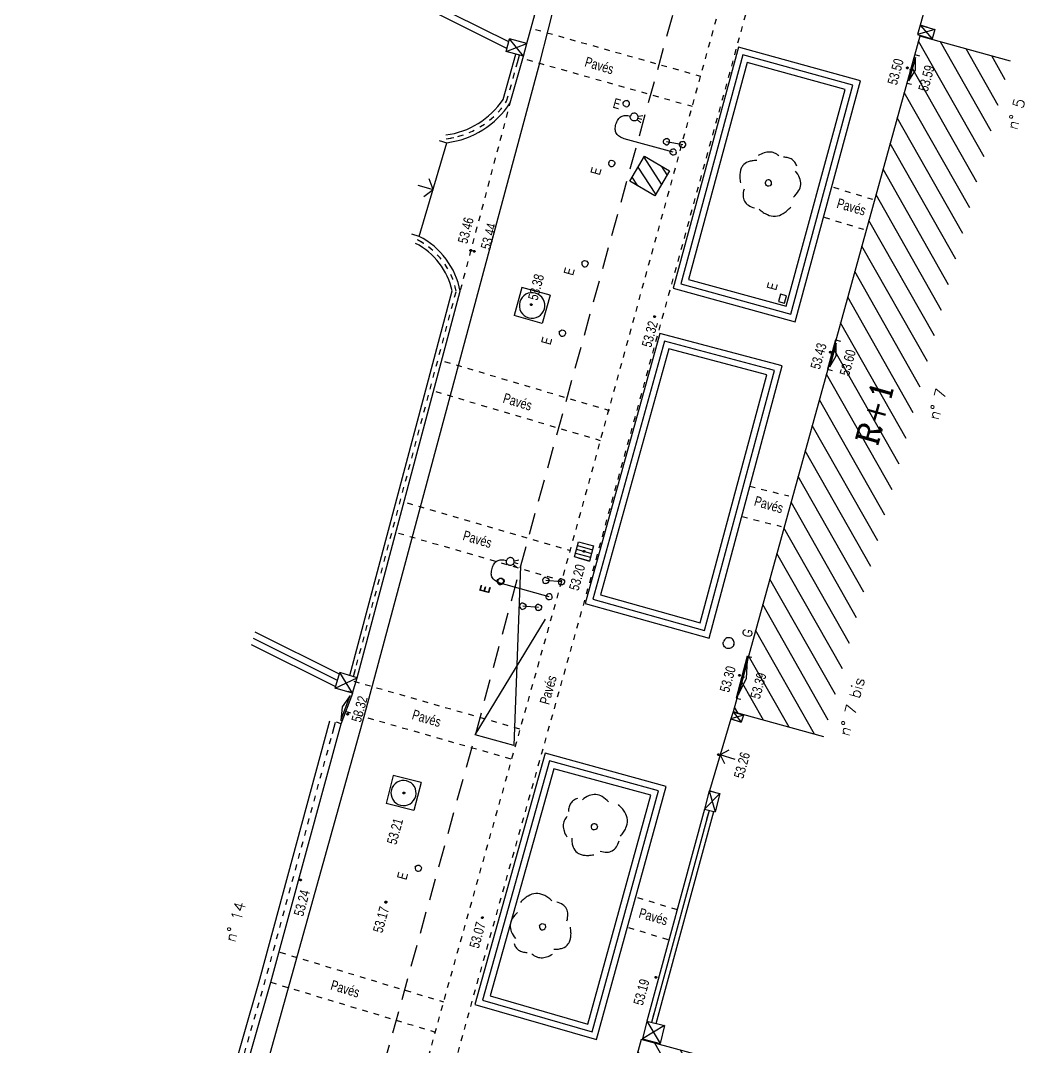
# Model space of a CAD drawing. Extents: x 661856 to 662117, y 6866905 to 6867165.
# Drawn here: x 661882.78 to 661914.82, y 6867030.13 to 6867062.92 of the extents above; entities that cross this region are included whole.
import ezdxf
from ezdxf.enums import TextEntityAlignment as Align

# ---------------------------------------------------------------- set-up
doc = ezdxf.new("R2010")
doc.units = 0
for name, pattern in [('JSI_MCL0', [1, 0.5, 0.5]), ('JSI_MCL3', [4.5, 3, -1.5]), ('JSI_TCO', [1, 0.5, 0.5]), ('JSI_TCO2', [1, 0.5, 0.5]), ('JSI_TIC', [0.2, 0.08, 0.01, -0.1, 0.01]), ('JSI_TIM2', [0.6, 0.3, 0.05, -0.2, 0.05])]:
    doc.linetypes.add(name, pattern=pattern)
doc.layers.get('0').update_dxf_attribs({"linetype": 'CONTINUOUS'})
for name, color, linetype in [('ALTI', 140, 'CONTINUOUS'), ('BATI', 6, 'CONTINUOUS'), ('HACHURE', 7, 'CONTINUOUS'), ('LIMITE', 7, 'CONTINUOUS'), ('MARQUAGE', 7, 'CONTINUOUS'), ('MOB', 6, 'CONTINUOUS'), ('OBJASS', 22, 'CONTINUOUS'), ('OBJEAU', 4, 'CONTINUOUS'), ('OBJEP', 220, 'CONTINUOUS'), ('OBJGAZ', 30, 'CONTINUOUS'), ('TEXTE', 7, 'CONTINUOUS'), ('VEGETATION', 3, 'CONTINUOUS'), ('VOIRIE', 7, 'CONTINUOUS')]:
    doc.layers.add(name, color=color, linetype=linetype)
doc.styles.add('5-2', font='romand.shx', dxfattribs={"height": 0.35})
doc.styles.add('7-2', font='romanc.shx', dxfattribs={"height": 0.7})
doc.styles.get("Standard").update_dxf_attribs({"font": 'ARIALUNI.ttf', "height": 2})
doc.linetypes.add('JSI_MUD', pattern='A,0.0001,[130,jsi_form.shx,S=0.5,R=0,X=0.875,Y=0],-0.75', length=0.7501)
doc.linetypes.add('JSI_MUG', pattern='A,0.0001,[130,jsi_form.shx,S=0.5,R=0,X=-0.125,Y=0],-0.75', length=0.7501)
doc.linetypes.add('JSI_MUR', pattern='A,1e-06,-0.5,[130,jsi_form.shx,S=0.7,R=315,X=0.05,Y=0],-0.5', length=1.000001)

# ---------------------------------------------------------------- blocks, each defined once
blk = doc.blocks.new('$B_200')
at = {"color": 0, "linetype": 'BYBLOCK', "flags": 128}
for points in [[(0, -0.5, -0.414214), (-0.5, 0, -0.414214), (0, 0.5)], [(0, -0.5, 0.414214), (0.5, 0, 0.414214), (0, 0.5)]]:
    blk.add_lwpolyline(points, format="xyb", dxfattribs=at)
blk = doc.blocks.new('$B_220')
at = {"color": 0, "linetype": 'BYBLOCK', "flags": 128}
for points in [[(-0.195, 0.351, 0.077685), (-0.303, 0.336, 0.115926), (-0.379, 0.292, 0.119307), (-0.426, 0.217, 0.082378), (-0.441, 0.113)], [(0.297, 0.272, 0.039633), (0.273, 0.344, 0.053426), (0.241, 0.401, 0.147584), (0.154, 0.47, 0.071882), (0.099, 0.483, 0.058066), (0.036, 0.48, 0.043501), (-0.035, 0.463, 0.032041), (-0.113, 0.431)], [(0.461, -0.046, 0.087593), (0.487, 0.033, 0.096392), (0.482, 0.113, 0.080457), (0.446, 0.192, 0.056881), (0.379, 0.272)], [(-0.441, 0.033, 0.03619), (-0.474, -0.044, 0.046233), (-0.492, -0.116, 0.121403), (-0.482, -0.245, 0.119181), (-0.41, -0.354, 0.044648), (-0.351, -0.401, 0.034835), (-0.277, -0.443)], [(0.379, -0.364, 0.076898), (0.431, -0.319, 0.090424), (0.461, -0.265, 0.083207), (0.472, -0.2, 0.062964), (0.461, -0.126)], [(-0.113, -0.443, 0.078382), (0.005, -0.498, 0.113914), (0.113, -0.503, 0.115194), (0.21, -0.458, 0.080222), (0.297, -0.364)]]:
    blk.add_lwpolyline(points, format="xyb", dxfattribs=at)
blk = doc.blocks.new('$B_130')
at = {"color": 0, "linetype": 'BYBLOCK', "flags": 128}
for points in [[(0, 0), (0, 0.812, -0.08), (0.012, 0.895, -0.117647), (0.047, 0.953, -0.117647), (0.105, 0.988, -0.08), (0.188, 1, -0.08), (0.27, 0.988, -0.117647), (0.328, 0.953, -0.117647), (0.363, 0.895, -0.08), (0.375, 0.812)], [(0.375, 0.688, -0.414214), (0.312, 0.75, -0.414214), (0.375, 0.812)], [(0.375, 0.688, 0.414214), (0.438, 0.75, 0.414214), (0.375, 0.812)]]:
    blk.add_lwpolyline(points, format="xyb", dxfattribs=at)
for points in [[(0.344, 0.688), (0.312, 0.625)], [(0.375, 0.688), (0.375, 0.625)], [(0.406, 0.688), (0.438, 0.625)]]:
    blk.add_lwpolyline(points, dxfattribs=at)
blk = doc.blocks.new('$B_020')
at = {"color": 0, "linetype": 'BYBLOCK', "flags": 128}
for points in [[(0, 0), (0, 1)], [(0, 1), (1, 1)], [(1, 0), (1, 1)], [(0, 0), (1, 0)]]:
    blk.add_lwpolyline(points, dxfattribs=at)
for points in [[(0.5, 0.0625, -0.4142136), (0.0625, 0.5, -0.4142136), (0.5, 0.9375)], [(0.5, 0.0625, 0.4142136), (0.9375, 0.5, 0.4142136), (0.5, 0.9375)]]:
    blk.add_lwpolyline(points, format="xyb", dxfattribs=at)
blk = doc.blocks.new('$B_038')
at = {"color": 0, "linetype": 'BYBLOCK', "flags": 128}
blk.add_lwpolyline([(-0.5, 0.5), (0.5, 0.5), (0.5, -0.5), (-0.5, -0.5)], close=True, dxfattribs=at)
for points in [[(-0.344, 0.5), (-0.5, 0.188)], [(0.031, 0.5), (-0.469, -0.5)], [(0.438, 0.5), (-0.062, -0.5)], [(0.5, -0.188), (0.344, -0.5)]]:
    blk.add_lwpolyline(points, dxfattribs=at)
blk = doc.blocks.new('$B_043')
at = {"color": 0, "linetype": 'BYBLOCK', "flags": 128}
blk.add_lwpolyline([(0, 0.5), (1, 0.5)], dxfattribs=at)
blk = doc.blocks.new('$B_028')
at = {"color": 0, "linetype": 'BYBLOCK', "flags": 128}
for points in [[(0, 0.5), (0, -0.5), (0.094, -0.062)], [(-0.5, -0.5), (-0.5, 0)], [(0.5, 0), (0.5, -0.5)], [(-0.094, -0.062), (0, -0.5)], [(-0.5, -0.5), (0.5, -0.5)]]:
    blk.add_lwpolyline(points, dxfattribs=at)
blk = doc.blocks.new('$B_030')
at = {"color": 0, "linetype": 'BYBLOCK', "flags": 128}
for points in [[(0, 0), (0, 1)], [(0, 1), (1, 1)], [(0, 1), (1, 0)], [(0, 0), (1, 1)], [(1, 0), (1, 1)], [(0, 0), (1, 0)]]:
    blk.add_lwpolyline(points, dxfattribs=at)
blk = doc.blocks.new('$B_027')
at = {"color": 0, "linetype": 'BYBLOCK', "flags": 128}
for points in [[(-0.5, -0.5), (0.5, -0.5), (0.5, -0.188)], [(-0.5, -0.5), (-0.5, -0.188)]]:
    blk.add_lwpolyline(points, dxfattribs=at)
blk.add_lwpolyline([(-0.406, -0.406), (0.406, -0.406), (0, -0.188)], close=True, dxfattribs=at)
blk = doc.blocks.new('$B_210')
at = {"linetype": 'CONTINUOUS'}
blk.add_hatch(color=0, dxfattribs=at).paths.add_polyline_path([(0, -0.5, -1), (0, 0.5, -1)])
at = {"color": 0, "linetype": 'BYBLOCK', "flags": 128}
blk.add_lwpolyline([(0, -0.5, -1), (0, 0.5, -1)], format="xyb", close=True, dxfattribs=at)

msp = doc.modelspace()

# ---------------------------------------------------------------- hatches: boundary and pattern name
at = {"layer": 'HACHURE', "linetype": 'CONTINUOUS', "ltscale": 2}
h = msp.add_hatch(dxfattribs=at)
h.set_pattern_fill('_USER', color=256, scale=0.6, angle=119.5572, style=0, pattern_type=0)
h.set_pattern_definition([(119.55722, (661958.265, 6866695.073), (-0.5219181, -0.2959755), [])])
h.paths.add_polyline_path([(661911.483, 6867062.428), (661914.374, 6867061.629), (661908.414, 6867040.055), (661905.523, 6867040.854)])
h = msp.add_hatch(dxfattribs=at)
h.set_pattern_fill('_USER', color=256, scale=0.6, angle=119.7194, style=0, pattern_type=0)
h.set_pattern_definition([(119.71942, (661958.265, 6866695.073), (-0.5210781, -0.2974519), [])])
h.paths.add_polyline_path([(661902.584, 6867030.393), (661905.478, 6867029.603), (661902.594, 6867019.049), (661899.701, 6867019.84)])
at = {"layer": 'OBJASS', "linetype": 'CONTINUOUS', "ltscale": 2}
h = msp.add_hatch(dxfattribs=at)
h.set_pattern_fill('_USER', color=256, scale=0.125, angle=164.6401, style=0, pattern_type=0)
h.set_pattern_definition([(164.64, (661900.58934, 6867046.28092), (-0.03311, -0.120535), [])])
h.paths.add_polyline_path([(661900.589, 6867046.281), (661901.071, 6867046.148), (661900.939, 6867045.666), (661900.457, 6867045.799)])

# ---------------------------------------------------------------- linework, layer by layer
at = {"layer": 'BATI', "linetype": 'JSI_TCO2', "ltscale": 2, "elevation": 57.333, "flags": 128}
for points in [[(661911.483, 6867062.428), (661905.523, 6867040.854)], [(661914.374, 6867061.629), (661911.483, 6867062.428)], [(661908.414, 6867040.055), (661905.523, 6867040.854)], [(661902.584, 6867030.393), (661899.701, 6867019.84)], [(661905.478, 6867029.603), (661902.584, 6867030.393)]]:
    msp.add_lwpolyline(points, dxfattribs=at)
at = {"layer": 'LIMITE', "linetype": 'JSI_MUD', "ltscale": 0.25}
msp.add_line((661898.641, 6867061.58, 110.827), (661898.709, 6867061.82, 110.834), dxfattribs=at)
at = {"layer": 'LIMITE', "linetype": 'JSI_MUG', "ltscale": 0.4}
for p, q in [((661909.345, 6867060.86, 110.775), (661909.151, 6867060.913, 110.773)), ((661906.841, 6867051.752, 110.717), (661906.649, 6867051.804, 110.713)), ((661903.14, 6867038.327, 110.523), (661902.947, 6867038.38, 110.522))]:
    msp.add_line(p, q, dxfattribs=at)
at = {"layer": 'LIMITE', "linetype": 'JSI_MUD', "ltscale": 0.4}
for p, q in [((661909.292, 6867060.666, 110.772), (661909.345, 6867060.86, 110.774)), ((661906.79, 6867051.559, 110.715), (661906.841, 6867051.752, 110.718)), ((661903.087, 6867038.134, 110.522), (661903.14, 6867038.327, 110.523))]:
    msp.add_line(p, q, dxfattribs=at)
at = {"layer": 'LIMITE', "linetype": 'JSI_MUG', "ltscale": 0.25}
msp.add_line((661893.406, 6867041.974, 110.669), (661893.47, 6867042.215, 110.67), dxfattribs=at)
at = {"layer": 'LIMITE', "linetype": 'JSI_MUD', "ltscale": 0.37}
msp.add_line((661892.734, 6867040.16, 110.652), (661892.831, 6867040.517, 110.658), dxfattribs=at)
at = {"layer": 'LIMITE', "linetype": 'JSI_TCO', "ltscale": 2}
msp.add_line((661904.898, 6867037.663, 110.604), (661903.059, 6867030.894, 110.535), dxfattribs=at)
at = {"layer": 'LIMITE', "linetype": 'JSI_MUG', "ltscale": 0.3}
msp.add_line((661904.753, 6867037.702, 110.604), (661904.675, 6867037.413, 110.601), dxfattribs=at)
at = {"layer": 'LIMITE', "linetype": 'JSI_MUD', "ltscale": 0.3}
msp.add_line((661902.993, 6867031.223, 110.538), (661902.914, 6867030.933, 110.535), dxfattribs=at)
at = {"layer": 'LIMITE', "elevation": 57.333, "flags": 128}
for points in [[(661898.304, 6867062.029), (661895.62, 6867063.368)], [(661898.36, 6867062.24), (661895.676, 6867063.579)], [(661892.956, 6867042.056), (661890.271, 6867043.395)], [(661892.838, 6867041.654), (661890.153, 6867042.993)]]:
    msp.add_lwpolyline(points, dxfattribs=at)
at = {"layer": 'LIMITE', "linetype": 'JSI_TCO', "ltscale": 2, "elevation": 57.333, "flags": 128}
for points in [[(661909.59, 6867060.999), (661905.694, 6867062.071), (661903.609, 6867054.38), (661907.5, 6867053.305)], [(661907.087, 6867051.894), (661903.187, 6867052.933), (661900.798, 6867044.308), (661904.754, 6867043.201)], [(661903.386, 6867038.467), (661899.528, 6867039.526), (661897.277, 6867031.51), (661901.165, 6867030.384)]]:
    msp.add_lwpolyline(points, close=True, dxfattribs=at)
for points in [[(661898.178, 6867060.398), (661898.589, 6867061.854)], [(661898.409, 6867060.293), (661898.83, 6867061.786)], [(661893.285, 6867042.006), (661896.558, 6867054.29)], [(661893.526, 6867041.941), (661896.815, 6867054.283)], [(661888.702, 6867026.339), (661890.413, 6867032.315), (661892.652, 6867040.566)], [(661889.057, 6867026.237), (661890.77, 6867032.216), (661893.009, 6867040.469)], [(661904.608, 6867037.742), (661902.769, 6867030.972)]]:
    msp.add_lwpolyline(points, dxfattribs=at)
at = {"layer": 'LIMITE', "linetype": 'JSI_TIC', "ltscale": 2, "elevation": 57.333, "flags": 128}
for points in [[(661898.294, 6867060.345), (661898.709, 6867061.82)], [(661893.406, 6867041.974), (661896.686, 6867054.287)], [(661888.879, 6867026.288), (661890.592, 6867032.266), (661892.831, 6867040.517)]]:
    msp.add_lwpolyline(points, dxfattribs=at)
at = {"layer": 'LIMITE', "linetype": 'JSI_MUR', "ltscale": 0.4, "elevation": 57.333, "flags": 128}
for points in [[(661909.345, 6867060.86), (661905.835, 6867061.825), (661903.854, 6867054.52), (661907.36, 6867053.552)], [(661906.841, 6867051.752), (661903.327, 6867052.689), (661901.044, 6867044.446), (661904.613, 6867043.448)], [(661903.14, 6867038.327), (661899.667, 6867039.281), (661897.523, 6867031.647), (661901.026, 6867030.633)]]:
    msp.add_lwpolyline(points, close=True, dxfattribs=at)
at = {"layer": 'LIMITE', "linetype": 'JSI_TCO', "ltscale": 2, "elevation": 57.333, "flags": 128}
for points in [[(661896.353, 6867059.27, 0.216305), (661898.178, 6867060.398, 0.216305)], [(661896.385, 6867059.022, 0.220044), (661898.409, 6867060.293)], [(661896.558, 6867054.29, 0.221664), (661895.39, 6867055.808)], [(661896.815, 6867054.283, 0.228304), (661895.506, 6867056.03)]]:
    msp.add_lwpolyline(points, format="xyb", dxfattribs=at)
at = {"layer": 'LIMITE', "linetype": 'JSI_TIC', "ltscale": 2, "elevation": 57.333, "flags": 128}
for points in [[(661896.369, 6867059.146, 0.218243), (661898.294, 6867060.345, 0.218243)], [(661896.686, 6867054.287, 0.225204), (661895.448, 6867055.919)]]:
    msp.add_lwpolyline(points, format="xyb", dxfattribs=at)
at = {"layer": 'LIMITE', "linetype": 'JSI_MUG', "ltscale": 0.25, "elevation": 57.333, "flags": 128}
msp.add_lwpolyline([(661896.369, 6867059.146, 0.021326), (661896.604, 6867059.186)], format="xyb", dxfattribs=at)
at = {"layer": 'LIMITE', "linetype": 'JSI_MUR', "ltscale": 0.413, "elevation": 57.333, "flags": 128}
msp.add_lwpolyline([(661892.897, 6867041.855), (661890.212, 6867043.194)], dxfattribs=at)
at = {"layer": 'LIMITE', "linetype": 'JSI_MUR', "ltscale": 0.3, "elevation": 57.333, "flags": 128}
msp.add_lwpolyline([(661904.753, 6867037.702), (661902.914, 6867030.933)], dxfattribs=at)
at = {"layer": 'LIMITE', "linetype": 'JSI_TCO', "ltscale": 2}
for points in [[(661909.099, 6867060.72, 110.773), (661905.975, 6867061.579, 110.742), (661904.099, 6867054.659, 110.663), (661907.219, 6867053.798, 110.695), (661909.099, 6867060.72, 110.773)], [(661906.596, 6867051.61, 110.714), (661903.467, 6867052.445, 110.65), (661901.29, 6867044.585, 110.554), (661904.473, 6867043.695, 110.597), (661906.596, 6867051.61, 110.714)], [(661902.894, 6867038.187, 110.522), (661899.805, 6867039.035, 110.495), (661897.769, 6867031.784, 110.419), (661900.886, 6867030.881, 110.462), (661902.894, 6867038.187, 110.522)]]:
    msp.add_polyline3d(points, dxfattribs=at)
at = {"layer": 'LIMITE', "linetype": 'JSI_MUD', "ltscale": 0.25}
msp.add_open_spline([(661895.653, 6867055.799, 110.757), (661895.603, 6867055.832, 110.758), (661895.501, 6867055.892, 110.758), (661895.448, 6867055.919, 110.758)], degree=2, dxfattribs=at)
at = {"layer": 'MARQUAGE', "linetype": 'JSI_MCL3', "ltscale": 2, "elevation": 57.333, "flags": 128}
msp.add_lwpolyline([(661899.351, 6867061.57), (661900.345, 6867065.429)], dxfattribs=at)
at = {"layer": 'MARQUAGE', "linetype": 'JSI_TIM2', "ltscale": 2, "elevation": 57.333, "flags": 128}
msp.add_lwpolyline([(661903.879, 6867064.149), (661898.734, 6867045.501), (661897.289, 6867040.111), (661890.992, 6867017.385), (661889.752, 6867012.766), (661888.427, 6867007.819), (661887.061, 6867002.924), (661884.431, 6866993.356)], dxfattribs=at)
at = {"layer": 'MARQUAGE', "linetype": 'JSI_MCL0', "ltscale": 2, "elevation": 57.333, "flags": 128}
for points in [[(661884.284, 6867006.575), (661887.876, 6867019.636), (661893.749, 6867040.704), (661899.351, 6867061.57)], [(661898.734, 6867045.501), (661898.525, 6867039.78), (661897.289, 6867040.111), (661899.533, 6867043.809)]]:
    msp.add_lwpolyline(points, dxfattribs=at)
at = {"layer": 'OBJASS', "linetype": 'JSI_TCO', "ltscale": 2, "elevation": 57.333, "flags": 128}
msp.add_lwpolyline([(661900.589, 6867046.281), (661901.071, 6867046.148), (661900.939, 6867045.666), (661900.457, 6867045.799)], close=True, dxfattribs=at)
at = {"layer": 'OBJEAU', "linetype": 'CONTINUOUS', "elevation": 57.333, "flags": 128}
msp.add_lwpolyline([(661907.163, 6867053.896), (661907.229, 6867054.137), (661907.036, 6867054.19), (661906.97, 6867053.949)], close=True, dxfattribs=at)
at = {"layer": 'VOIRIE', "linetype": 'JSI_TIC', "ltscale": 2, "elevation": 57.333, "flags": 128}
for points in [[(661911.049, 6867084.945), (661905.545, 6867065.039), (661900.041, 6867045.002), (661896.289, 6867031.642), (661882.78, 6866982.339)], [(661911.887, 6867084.713), (661906.384, 6867064.808), (661900.879, 6867044.769), (661897.128, 6867031.409), (661883.788, 6866982.723)], [(661899.214, 6867062.638), (661904.477, 6867061.15)], [(661898.942, 6867061.676), (661904.212, 6867060.186)], [(661896.825, 6867054.321), (661898.407, 6867060.286)], [(661908.723, 6867057.598), (661909.972, 6867057.215)], [(661908.43, 6867056.642), (661909.679, 6867056.259)], [(661896.314, 6867052.037), (661901.564, 6867050.476)], [(661896.029, 6867051.078), (661901.279, 6867049.517)], [(661906.053, 6867048.056), (661907.298, 6867047.743)], [(661895.117, 6867047.519), (661900.334, 6867046.004)], [(661905.809, 6867047.086), (661907.054, 6867046.773)], [(661894.838, 6867046.559), (661900.055, 6867045.044)], [(661893.413, 6867041.83), (661898.73, 6867040.304)], [(661893.137, 6867040.869), (661898.454, 6867039.343)], [(661902.468, 6867034.922), (661903.743, 6867034.538)], [(661902.179, 6867033.964), (661903.454, 6867033.58)], [(661891.06, 6867033.173), (661896.276, 6867031.592)], [(661890.77, 6867032.216), (661896.011, 6867030.628)]]:
    msp.add_lwpolyline(points, dxfattribs=at)

# ---------------------------------------------------------------- block references
at = {"layer": 'ALTI', "linetype": 'CONTINUOUS'}
for p, xscale, yscale, rotation in [((661911.082, 6867061.412, 57.333), 0.0599999997842678, 0.0599999997842678, 254.5572234232433), ((661911.198, 6867061.353, 57.333), 0.0599999997842678, 0.0599999997842678, 254.5572234232433), ((661897.149, 6867055.58, 57.333), 0.0600000004189957, 0.0600000004189957, 75.14743987140037), ((661897.262, 6867055.556, 57.333), 0.0600000004189957, 0.0600000004189957, 75.14743987140037), ((661899.082, 6867053.852, 57.333), 0.0600000001955659, 0.0600000001955659, 74.9737469878797), ((661903.016, 6867053.469, 57.333), 0.0599999996332984, 0.0599999996332984, 254.6401349165159), ((661908.623, 6867052.334, 57.333), 0.0599999997842678, 0.0599999997842678, 254.5572234232433), ((661908.686, 6867052.274, 57.333), 0.0599999997842678, 0.0599999997842678, 254.5572234232433), ((661900.764, 6867045.974, 57.333), 0.0599999996332984, 0.0599999996332984, 254.6401349165159), ((661905.726, 6867042.018, 57.333), 0.0599999997842678, 0.0599999997842678, 254.5572234232433), ((661905.836, 6867041.958, 57.333), 0.0599999997842678, 0.0599999997842678, 254.5572234232433), ((661893.222, 6867040.776, 57.333), 0.0599999999027846, 0.0599999999027846, 343.9890319710053), ((661905.056, 6867039.482, 57.333), 0.0599999998949561, 0.0599999998949561, 344.5576530648165), ((661895.014, 6867038.258, 57.333), 0.0600000004566928, 0.0600000004566928, 254.5131783584171), ((661891.719, 6867035.484, 57.333), 0.0600000000916345, 0.0600000000916345, 74.81905319131371), ((661894.44, 6867034.775, 57.333), 0.0600000004566928, 0.0600000004566928, 254.5131783584171), ((661897.521, 6867034.28, 57.333), 0.0600000002721743, 0.0600000002721743, 254.3143990315286), ((661903.056, 6867032.376, 57.333), 0.0600000002051614, 0.0600000002051614, 254.8020099941112)]:
    msp.add_blockref('$B_210', p, dxfattribs=dict(at, xscale=xscale, yscale=yscale, rotation=rotation))
at = {"layer": 'LIMITE', "linetype": 'CONTINUOUS'}
for name, p, xscale, yscale, rotation in [('$B_028', (661912.109, 6867064.05, 57.333), 2.791621070448476, 0.5000000000742785, 254.5428612448761), ('$B_028', (661899.09, 6867063.688, 57.333), 2.969929375855893, 0.5000000000742785, 74.60631238761516), ('$B_030', (661911.496, 6867062.771, 57.333), 0.3101540422406892, 0.4799999997356912, 254.2460236200848), ('$B_030', (661898.83, 6867061.786, 57.333), 0.4180182056498564, 0.5700000003265783, 75.12701659850829), ('$B_027', (661911.432, 6867061.316, 57.333), 0.9470560757224344, 0.5000000000742785, 254.2442134688564), ('$B_028', (661895.705, 6867057.596, 57.333), 3.118154585499993, 0.5000000000742785, 73.6217769725329), ('$B_027', (661908.906, 6867052.193, 57.333), 0.9662740659960999, 0.5000000000742785, 254.5306360436227), ('$B_027', (661906.036, 6867041.898, 57.333), 1.388251810963447, 0.5000000000742785, 255.1293693965197), ('$B_030', (661893.38, 6867041.443, 57.333), 0.5192101112291482, 0.5799999995650709, 73.68119057625694), ('$B_027', (661892.961, 6867041.045, 57.333), 1.042478512781927, 0.5000000000742785, 69.13531643793077), ('$B_030', (661905.523, 6867040.854, 57.333), 0.2393423695995428, 0.3500000003311864, 252.2877542849136), ('$B_028', (661905.346, 6867039.405, 57.333), 2.39868824400187, 0.5000000000742785, 253.3665350531053), ('$B_030', (661904.763, 6867038.328, 57.333), 0.6061528598802963, 0.3500000003311864, 255.1915680169441), ('$B_030', (661902.769, 6867030.972, 57.333), 0.5839816438652873, 0.5839999996318109, 256.253726084761)]:
    msp.add_blockref(name, p, dxfattribs=dict(at, xscale=xscale, yscale=yscale, rotation=rotation))
at = {"layer": 'MOB', "linetype": 'CONTINUOUS'}
for name, p, xscale, yscale, rotation in [('$B_200', (661903.397, 6867059.056, 57.333), 0.2000000000283444, 0.2000000000283444, 349.8840704459824), ('$B_043', (661903.351, 6867058.798, 57.333), 0.5239912689463699, 0.5239999995492935, 349.8840708488883), ('$B_200', (661903.912, 6867058.964, 57.333), 0.2000000000283444, 0.2000000000283444, 349.8840704459824), ('$B_038', (661902.86, 6867057.957, 57.333), 0.920704599790527, 0.92069999992451, 239.4004944229442), ('$B_200', (661899.541, 6867045.043, 57.333), 0.1999999999514229, 0.1999999999514229, 175.3129379660411), ('$B_043', (661900.062, 6867045.252, 57.333), 0.5017513328072933, 0.5017999999184445, 175.3129378562756), ('$B_200', (661900.041, 6867045.002, 57.333), 0.1999999999514229, 0.1999999999514229, 175.3129379660411), ('$B_200', (661898.809, 6867044.222, 57.333), 0.1999999999514229, 0.1999999999514229, 175.3129379660411), ('$B_200', (661899.309, 6867044.181, 57.333), 0.1999999999514229, 0.1999999999514229, 175.3129379660411), ('$B_043', (661899.329, 6867044.431, 57.333), 0.5017513328072933, 0.5017999999184445, 175.3129378562756)]:
    msp.add_blockref(name, p, dxfattribs=dict(at, xscale=xscale, yscale=yscale, rotation=rotation))
at = {"layer": 'OBJASS', "linetype": 'CONTINUOUS'}
for p, xscale, yscale, rotation in [((661899.681, 6867054.15, 57.333), 0.9314635636107254, 0.9314999999217735, 164.371204988334), ((661895.561, 6867038.591, 57.333), 0.9176770291939651, 0.9176000002450092, 165.8537242757888)]:
    msp.add_blockref('$B_020', p, dxfattribs=dict(at, xscale=xscale, yscale=yscale, rotation=rotation))
at = {"layer": 'OBJEAU', "linetype": 'CONTINUOUS'}
for p, xscale, yscale, rotation in [((661902.114, 6867060.27, 57.333), 0.200000000032895, 0.200000000032895, 344.2105748765955), ((661901.647, 6867058.362, 57.333), 0.1999999998572179, 0.1999999998572179, 254.5746311920586), ((661900.793, 6867055.159, 57.333), 0.1999999998572179, 0.1999999998572179, 254.5746311920586), ((661900.072, 6867052.943, 57.333), 0.1999999998572179, 0.1999999998572179, 254.5746311920586), ((661898.092, 6867045.015, 57.333), 0.199999999729204, 0.199999999729204, 254.9913933169084), ((661898.114, 6867045.023, 57.333), 0.199999999729204, 0.199999999729204, 254.9913933169084), ((661895.473, 6867035.859, 57.333), 0.1999999996651236, 0.1999999996651236, 254.5131782802139)]:
    msp.add_blockref('$B_200', p, dxfattribs=dict(at, xscale=xscale, yscale=yscale, rotation=rotation))
at = {"layer": 'OBJEP', "linetype": 'CONTINUOUS'}
for name, p, xscale, yscale, rotation in [('$B_130', (661903.612, 6867058.72, 57.333), 1.999999999721414, 1.999999999721414, 74.63999732169324), ('$B_200', (661903.612, 6867058.72, 57.333), 0.1999999997212264, 0.1999999997212264, 74.63999728119609), ('$B_130', (661899.651, 6867044.523, 57.333), 1.999999999596445, 1.999999999596445, 74.31432601728056), ('$B_200', (661899.651, 6867044.523, 57.333), 0.2000000002317838, 0.2000000002317838, 74.31432603570966)]:
    msp.add_blockref(name, p, dxfattribs=dict(at, xscale=xscale, yscale=yscale, rotation=rotation))
at = {"layer": 'OBJGAZ', "linetype": 'CONTINUOUS', "xscale": 0.3500000000076628, "yscale": 0.3500000000076628, "rotation": 74.98012712365353}
msp.add_blockref('$B_200', (661905.381, 6867043.044, 57.333), dxfattribs=at)
at = {"layer": 'VEGETATION', "linetype": 'CONTINUOUS'}
for name, p, xscale, yscale, rotation in [('$B_220', (661906.65, 6867057.735, 57.333), 1.999999999957002, 1.999999999957002, 74.80210262144507), ('$B_200', (661906.65, 6867057.735, 57.333), 0.1999999997199712, 0.1999999997199712, 74.80210260689877), ('$B_220', (661901.09, 6867037.18, 57.333), 1.999999999857612, 1.999999999857612, 164.6445585336228), ('$B_200', (661901.09, 6867037.18, 57.333), 0.2000000000126333, 0.2000000000126333, 164.6445584804005), ('$B_220', (661899.437, 6867033.989, 57.333), 2.000000000408436, 2.000000000408436, 254.3146644272553), ('$B_200', (661899.437, 6867033.989, 57.333), 0.2000000003129832, 0.2000000003129832, 254.314664445684)]:
    msp.add_blockref(name, p, dxfattribs=dict(at, xscale=xscale, yscale=yscale, rotation=rotation))

# ---------------------------------------------------------------- texts
at = {"layer": 'ALTI', "linetype": 'CONTINUOUS', "width": 0.75}
for s, rotation, p in [('53.50', 74.5572, (661910.972, 6867061.65, 57.333)), ('53.43', 74.5572, (661908.513, 6867052.572, 57.333)), ('53.30', 74.5572, (661905.616, 6867042.256, 57.333)), ('53.19', 74.802, (661902.859, 6867032.264, 57.333))]:
    msp.add_text(s, height=0.32, rotation=rotation, dxfattribs=at).set_placement(p, align=Align.RIGHT)
for s, p in [('53.59', (661911.648, 6867061.526, 57.333)), ('53.60', (661909.137, 6867052.447, 57.333)), ('53.39', (661906.286, 6867042.131, 57.333))]:
    msp.add_text(s, height=0.32, rotation=74.5572, dxfattribs=at).set_placement(p, align=Align.TOP_RIGHT)
msp.add_text('53.46', height=0.32, rotation=75.1474, dxfattribs=at).set_placement((661897.036, 6867055.776, 57.333))
for s, rotation, p in [('53.44', 75.1474, (661897.458, 6867055.669, 57.333)), ('53.32', 74.5132, (661893.332, 6867040.578, 57.333)), ('53.26', 74.5572, (661905.537, 6867038.782, 57.333)), ('53.24', 74.8191, (661891.491, 6867034.385, 57.333))]:
    msp.add_text(s, height=0.32, rotation=rotation, dxfattribs=at).set_placement(p, align=Align.TOP_LEFT)
msp.add_text('53.38', height=0.32, rotation=74.9737, dxfattribs=at).set_placement((661899.123, 6867054.006, 57.333), align=Align.MIDDLE_LEFT)
for s, rotation, p in [('53.32', 74.6401, (661902.974, 6867053.315, 57.333)), ('53.20', 74.6401, (661900.654, 6867045.548, 57.333)), ('53.21', 74.5132, (661894.841, 6867037.44, 57.333)), ('53.17', 74.5132, (661894.397, 6867034.621, 57.333)), ('53.07', 74.3144, (661897.477, 6867034.126, 57.333))]:
    msp.add_text(s, height=0.32, rotation=rotation, dxfattribs=at).set_placement(p, align=Align.MIDDLE_RIGHT)
at = {"layer": 'BATI', "style": '7-2'}
msp.add_text('R+1', height=0.7, rotation=74.4772, dxfattribs=at).set_placement((661910.107, 6867049.319, 57.333))
at = {"layer": 'OBJEAU', "linetype": 'CONTINUOUS', "width": 0.75}
for rotation, p in [(344.2106, (661901.749, 6867060.453, 57.333)), (74.8021, (661906.586, 6867054.372, 57.333))]:
    msp.add_text('E', height=0.32, rotation=rotation, dxfattribs=at).set_placement(p, align=Align.TOP_LEFT)
for rotation, p in [(74.5746, (661901.327, 6867058.181, 57.333)), (74.5746, (661900.473, 6867054.978, 57.333)), (74.5746, (661899.753, 6867052.762, 57.333)), (74.9914, (661897.774, 6867044.832, 57.333)), (74.9914, (661897.796, 6867044.839, 57.333)), (74.5132, (661895.153, 6867035.678, 57.333))]:
    msp.add_text('E', height=0.32, rotation=rotation, dxfattribs=at).set_placement(p, align=Align.RIGHT)
at = {"layer": 'OBJGAZ', "linetype": 'CONTINUOUS', "width": 0.75}
msp.add_text('G', height=0.32, rotation=74.9801, dxfattribs=at).set_placement((661905.791, 6867043.281, 57.333), align=Align.TOP_LEFT)
at = {"layer": 'TEXTE', "linetype": 'CONTINUOUS', "width": 0.75}
for rotation, p in [(343.3283, (661901.253, 6867061.487, 57.333)), (344.0291, (661909.297, 6867056.974, 57.333)), (343.3283, (661898.644, 6867050.75, 57.333)), (344.0291, (661906.66, 6867047.468, 57.333)), (343.3283, (661897.362, 6867046.363, 57.333)), (74.3144, (661899.618, 6867041.549, 57.333)), (343.3283, (661895.74, 6867040.645, 57.333)), (344.0291, (661902.979, 6867034.311, 57.333)), (343.3283, (661893.142, 6867032.008, 57.333))]:
    msp.add_text('Pavés', height=0.32, rotation=rotation, dxfattribs=at).set_placement(p, align=Align.MIDDLE_CENTER)
at = {"layer": 'TEXTE', "style": '5-2'}
for s, p in [('n° 5', (661914.584, 6867059.408, 57.333)), ('n° 7', (661912.076, 6867050.143, 57.333)), ('n° 7 bis', (661909.222, 6867040.053, 57.333)), ('n° 14', (661889.624, 6867033.469, 57.333))]:
    msp.add_text(s, height=0.35, rotation=74.5381, dxfattribs=at).set_placement(p)

doc.saveas('drawing.dxf')
